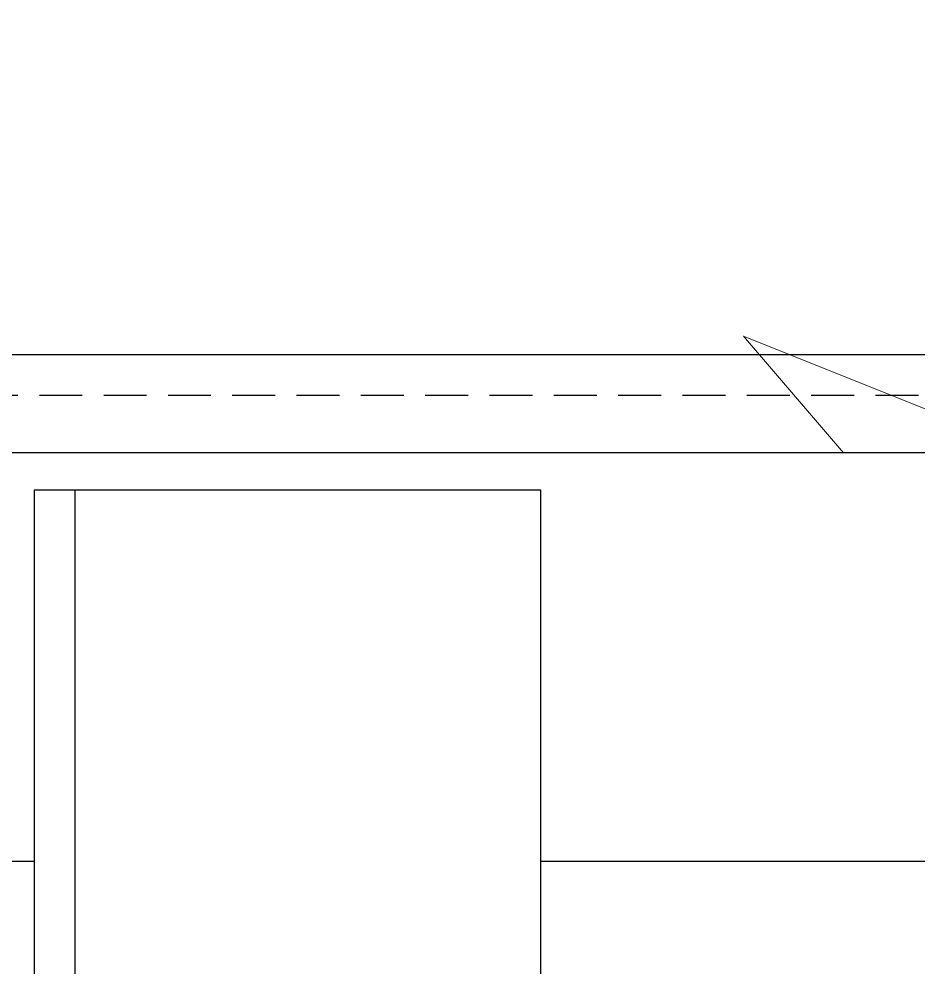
# Model space of a CAD drawing. Header units: millimetres. Extents: x 5544 to 245194, y -610088 to 30375.
# Drawn here: x 104124.6 to 104390.8, y 21105.9 to 21386.8 of the extents above; entities that cross this region are included whole.
import ezdxf

# ---------------------------------------------------------------- set-up
doc = ezdxf.new("R2010")
doc.units = ezdxf.units.MM
doc.linetypes.add('DASHED2', pattern=[9.524999999999999, 6.35, -3.175])
doc.layers.add('0-해치', color=8, linetype='Continuous', lineweight=9)
doc.layers.add('0철골기둥', color=2, linetype='Continuous')
doc.layers.add('0콘크리트', color=2, linetype='Continuous')

# ---------------------------------------------------------------- blocks, each defined once
blk = doc.blocks.new('카평면')
at = {"ltscale": 600}
blk.add_line((-352.9686594202649, 1316.771058360813, 102999.9999999997), (-352.9686594202649, 933.2699227172416), dxfattribs=at)
at = {"elevation": 103000.0000000003}
for points in [[(-8.968659420264885, 1336.771058360813), (-408.9686594202649, 1336.771058360813), (-408.9686594202649, 1261.771058360871), (-358.9686594202649, 1261.771058360871)], [(-283.9686594202649, 1261.771058360871), (-133.9686594202649, 1261.771058360871)]]:
    blk.add_lwpolyline(points, dxfattribs=at)
at = {"ltscale": 600, "elevation": 5.951879561675079e-10}
blk.add_lwpolyline([(-358.9686594202649, 1316.771058360813), (-358.9686594202649, 933.2699227172416), (-283.9686594202649, 933.2699227172416), (-283.9686594202649, 1316.771058360813), (-358.9686594202649, 1316.771058360813)], dxfattribs=at)
at = {"layer": '0철골기둥', "linetype": 'DASHED2'}
blk.add_line((-8.968659420264885, 1330.771058360813, 102999.9999999997), (-408.9686594202649, 1330.771058360813, 102999.9999999997), dxfattribs=at)

msp = doc.modelspace()

# ---------------------------------------------------------------- hatches: boundary and pattern name
at = {"layer": '0-해치', "ltscale": 600}
h = msp.add_hatch(dxfattribs=at)
h.set_pattern_fill('CONC', color=256, scale=60)
h.set_pattern_definition([(0, (-356702.9196642028, 980070.1761394825), (0, 1524), [0, -1524]), (0, (-356687.6796642028, 979536.7761394826), (0, 1524), [0, -1524]), (0, (-356641.9596642028, 980359.7361394826), (0, 1524), [0, -1524]), (338.1985905136482, (-357434.4396642029, 979887.2961394825), (4571.999999999975, -1524.000000000062), [164.1398233214606, -8042.851342751525]), (216.8698976458439, (-357282.0396642028, 979826.3361394826), (4572.000000000001, 3047.999999999999), [76.19999999999999, -7543.799999999999]), (130.6012946450045, (-357342.9996642028, 979780.6161394825), (7620.000000000402, -9143.999999999663), [140.5058575291442, -13910.07989538522]), (206.5650511770779, (-357845.9196642028, 979597.7361394826), (-1524.000000000001, -1523.999999999998), [34.0776759770968, -3373.689921732584]), (326.309932474018, (-357876.3996642028, 979582.4961394826), (3047.999999999942, -1524.000000000117), [54.9486014380709, -5439.911542369042]), (108.434948822919, (-357830.6796642028, 979552.0161394826), (-1523.999999999837, 3048.000000000082), [48.19311154096424, -4771.118042555638]), (225, (-356870.5596642029, 979445.3361394826), (-2.131628207280301e-13, -1524), [64.657844071698, -2090.603624984901]), (0, (-356916.2796642028, 979399.6161394825), (1524, 1524), [91.44, -1432.56]), (135, (-356824.8396642028, 979399.6161394825), (-1524, 1.06581410364015e-13), [64.65784407169798, -2090.6036249849]), (251.5650511770778, (-357053.4396642029, 980420.6961394825), (1523.999999995826, 3048.000000002088), [48.19311154096576, -4771.118042555639]), (0, (-357068.6796642028, 980374.9761394826), (1524, 1524), [76.2, -1447.8]), (143.1301023541554, (-356992.4796642028, 980374.9761394826), (-4571.999999999969, 3048.000000000047), [76.19999999999992, -7543.799999999995]), (213.6900675259799, (-357861.1596642028, 980435.9361394825), (3048.000000000004, 1523.999999999997), [54.94860143807136, -5439.911542369045]), (341.5650511770781, (-357906.8796642028, 980405.4561394826), (-3048, 1524), [96.38622308193223, -4722.924931014679]), (126.869897645844, (-357815.4396642029, 980374.9761394826), (3047.999999999999, -4572.000000000001), [76.2, -7543.8]), (0, (-357419.1996642029, 980374.9761394826), (0, 1524), [0, -1524]), (0, (-357830.6796642028, 979978.7361394826), (0, 1524), [0, -1524]), (0, (-357403.9596642028, 979414.8561394825), (0, 1524), [0, -1524]), (0, (-356992.4796642028, 979887.2961394825), (0, 1524), [0, -1524]), (0, (-357434.4396642029, 980146.3761394825), (0, 1524), [0, -1524]), (0, (-357769.7196642028, 980192.0961394826), (0, 1524), [0, -1524]), (0, (-357632.5596642029, 980100.6561394825), (0, 1524), [0, -1524]), (0, (-357693.5196642028, 979734.8961394825), (0, 1524), [0, -1524]), (0, (-358059.2796642028, 979795.8561394825), (0, 1524), [0, -1524]), (0, (-358044.0396642028, 980146.3761394825), (0, 1524), [0, -1524]), (0, (-358089.7596642028, 980481.6561394825), (0, 1524), [0, -1524]), (0, (-357617.3196642029, 980542.6161394825), (0, 1524), [0, -1524]), (0, (-357282.0396642028, 980603.5761394826), (0, 1524), [0, -1524]), (0, (-356748.6396642028, 980542.6161394825), (0, 1524), [0, -1524]), (0, (-357114.3996642028, 980070.1761394825), (0, 1524), [0, -1524]), (0, (-357266.7996642028, 980344.4961394826), (0, 1524), [0, -1524]), (0, (-357144.8796642028, 979612.9761394826), (0, 1524), [0, -1524]), (0, (-357602.0796642028, 979536.7761394826), (0, 1524), [0, -1524]), (0, (-357144.8796642028, 979201.4961394826), (0, 1524), [0, -1524]), (0, (-357647.7996642028, 979292.9361394825), (0, 1524), [0, -1524]), (0, (-358135.4796642028, 979247.2161394826), (0, 1524), [0, -1524]), (0, (-357952.5996642028, 979171.0161394826), (0, 1524), [0, -1524]), (0, (-357937.3596642028, 979384.3761394825), (0, 1524), [0, -1524]), (0, (-356916.2796642028, 979140.5361394825), (0, 1524), [0, -1524]), (0, (-356733.3996642028, 979765.3761394825), (0, 1524), [0, -1524]), (0, (-356809.5996642028, 980222.5761394826), (0, 1524), [0, -1524]), (0, (-357510.6396642028, 979125.2961394825), (0, 1524), [0, -1524])])
h.paths.add_polyline_path([(96929.09972646559, 22058.25327247975), (97529.09971487947, 22058.25326543616), (97529.09971487947, 21858.25327247928), (109029.0997148795, 21858.25327247975), (109029.0997148795, 22261.63034011307), (109629.0997148795, 22261.63034011307), (109629.0997148795, 14258.25327247975), (102129.9997148794, 14258.25327247963), (102129.9997148794, 13555.0916036315), (101529.0997148795, 13555.0916036315), (101529.0997148795, 15959.25100119307), (102129.0997148795, 15959.25100119307), (102129.0997148795, 14858.25327247975), (109029.0997148795, 14858.25327247975), (109029.0997148795, 21258.25327247975), (102129.0997148795, 21258.25327247975), (102129.0997148795, 20479.25100119214), (101529.0997148795, 20479.25100119214), (101529.0997148795, 21258.25327247975), (96929.09971487947, 21258.25327247975)])

# ---------------------------------------------------------------- linework, layer by layer
at = {"layer": '0콘크리트', "elevation": -3.492459654808044e-10}
msp.add_lwpolyline([(96929.09972646559, 22058.25327247975), (97529.09971487947, 22058.25326543616), (97529.09971487947, 21858.25327247928), (109029.0997148795, 21858.25327247975), (109029.0997148795, 22261.63034011307), (109629.0997148795, 22261.63034011307), (109629.0997148795, 14258.25327247975), (102129.9997148794, 14258.25327247963), (102129.9997148794, 13555.0916036315), (101529.0997148795, 13555.0916036315), (101529.0997148795, 16058.25100119249), (102129.0997148795, 16058.25100119249), (102129.0997148795, 14858.25327247975), (109029.0997148795, 14858.25327247975), (109029.0997148795, 21258.25327247975), (102129.0997148795, 21258.25327247975), (102129.0997148795, 20458.25100119249), (101529.0997148795, 20458.25100119249), (101529.0997148795, 21258.25327247975), (96929.09971487947, 21258.25327247975), (96929.09972646559, 22058.25327247975)], dxfattribs=at)

# ---------------------------------------------------------------- block references
at = {"ltscale": 600, "xscale": 2, "yscale": 2, "zscale": 2}
msp.add_blockref('카평면', (104847.03703372, 18613.71115575812, -1.542503014206886e-09), dxfattribs=at)

doc.saveas('drawing.dxf')
